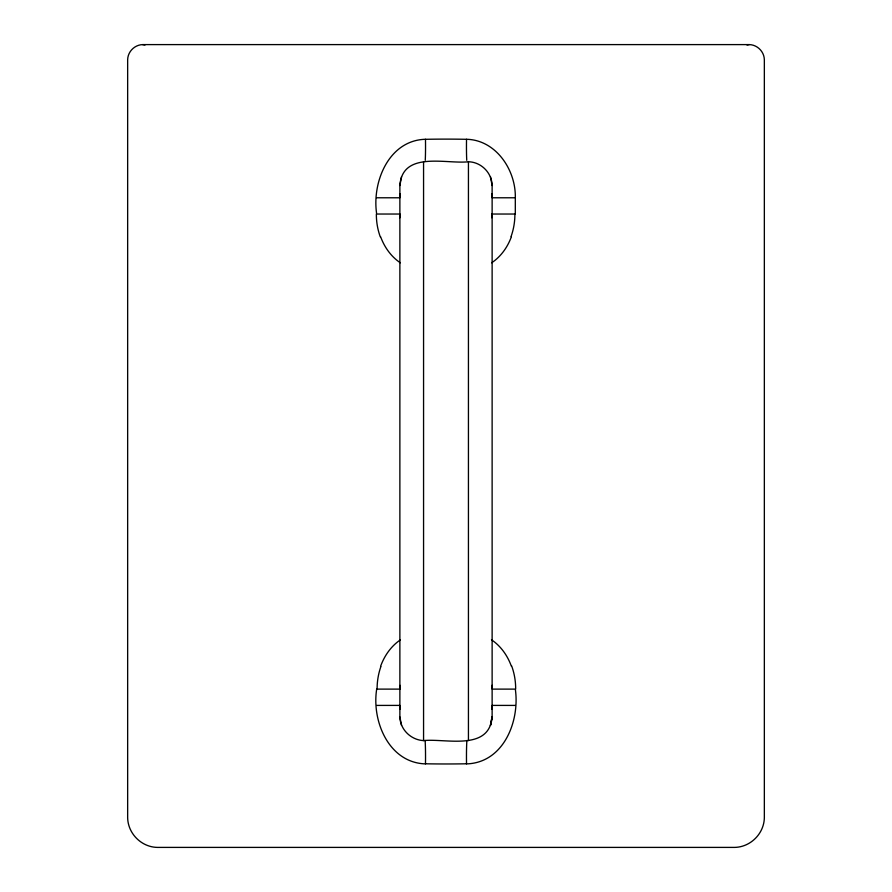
<?xml version="1.0" encoding="UTF-8"?>
<svg xmlns="http://www.w3.org/2000/svg" width="892" height="892" viewBox="0 0 892 892"><rect width="100%" height="100%" fill="white"/><g stroke="black" fill="none" stroke-linecap="round" stroke-linejoin="round"><path stroke-width="1.34" d="M492.05 685.29A45.815 42.225 24.2 0 1 492.194 689.115L515.308 689.115C519.98 721.071 503.712 762.794 466.527 763.898A29.626 1.907 89.1 0 1 466.873 740.516M399.872 214.035L376.692 214.035C371.752 182.18 388.778 140.267 425.473 139.275A29.626 1.907 89 0 1 425.261 160.304M491.927 709.341L492.128 705.405L515.308 705.416M400.084 193.787L399.872 197.779L376.692 197.779M399.872 185.536C402.348 150.536 446.379 164.306 468.434 161.764C481.123 162.01 491.882 172.769 492.128 185.458L492.128 716.912C489.273 751.543 445.621 738.208 423.566 740.605C411.022 739.981 400.196 729.611 399.872 716.912L399.872 185.436L401.534 176.739M380.561 666.424C384.296 655.91 390.997 646.243 400.296 639.932M511.372 236.77C507.615 247.151 500.891 256.628 491.659 262.805M142.765 44.6C134.681 44.756 127.812 51.613 127.656 59.708L127.656 817.774C127.969 833.641 141.427 847.088 157.282 847.4L734.718 847.4C750.573 847.088 764.031 833.641 764.344 817.774L764.344 59.708C764.188 51.613 757.319 44.756 749.235 44.6L142.765 44.6L144.995 45.024M747.005 45.024L749.235 44.6M492.128 214.035L515.308 214.035L515.308 197.779L492.128 197.779L491.916 193.787M399.872 689.115L376.692 689.115C371.574 721.048 388.778 762.727 425.473 763.898A29.626 1.907 -89.1 0 0 425.127 740.516M376.692 705.416L399.872 705.405L400.073 709.352M400.341 262.805C391.109 256.628 384.385 247.151 380.628 236.77M491.481 639.787C500.791 646.02 507.526 655.609 511.317 666.068M399.872 716.912L401.534 725.43M490.466 176.739L492.128 185.536M515.308 197.779C516 170.194 496.086 139.933 466.527 139.275A29.626 1.907 -89 0 0 466.739 160.304M468.434 161.742L468.434 740.605M423.566 161.742L423.566 740.605M399.895 217.771A43.362 39.861 27.9 0 1 399.761 214.024M399.984 689.103A45.559 41.79 -26.8 0 1 400.151 685.357M491.96 214.047A43.017 39.237 -31.3 0 1 491.793 217.771M380.293 236.893A64.603 63.477 -87.6 0 1 376.357 214.024M514.896 214.035A64.603 62.719 -89.5 0 1 511.038 236.648M425.484 139.308A306.19 84.996 0 0 1 466.516 139.308M377.104 689.115A65.718 63.811 -89.6 0 1 380.884 666.547M511.662 665.934A65.595 64.458 -87.5 0 1 515.665 689.115M466.494 763.786A306.748 83.168 0 0 1 425.506 763.786M492.128 716.599L490.466 725.43L492.128 716.599"/></g></svg>
